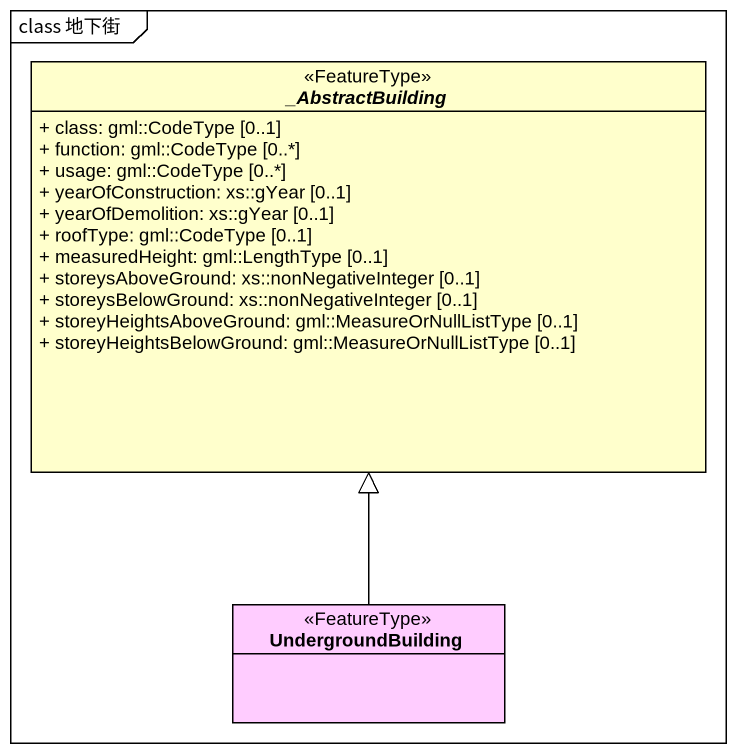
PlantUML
@startuml
mainframe class 地下街
hide circle
hide empty members
skinparam classAttributeIconSize 0
abstract class "_AbstractBuilding" as AbstractBuilding <<FeatureType>> #FFFFCC {
  + class: gml::CodeType [0..1]
  + function: gml::CodeType [0..*]
  + usage: gml::CodeType [0..*]
  + yearOfConstruction: xs::gYear [0..1]
  + yearOfDemolition: xs::gYear [0..1]
  + roofType: gml::CodeType [0..1]
  + measuredHeight: gml::LengthType [0..1]
  + storeysAboveGround: xs::nonNegativeInteger [0..1]
  + storeysBelowGround: xs::nonNegativeInteger [0..1]
  + storeyHeightsAboveGround: gml::MeasureOrNullListType [0..1]
  + storeyHeightsBelowGround: gml::MeasureOrNullListType [0..1]
}
class UndergroundBuilding <<FeatureType>> #FFCCFF
UndergroundBuilding -up-|> AbstractBuilding
@enduml
